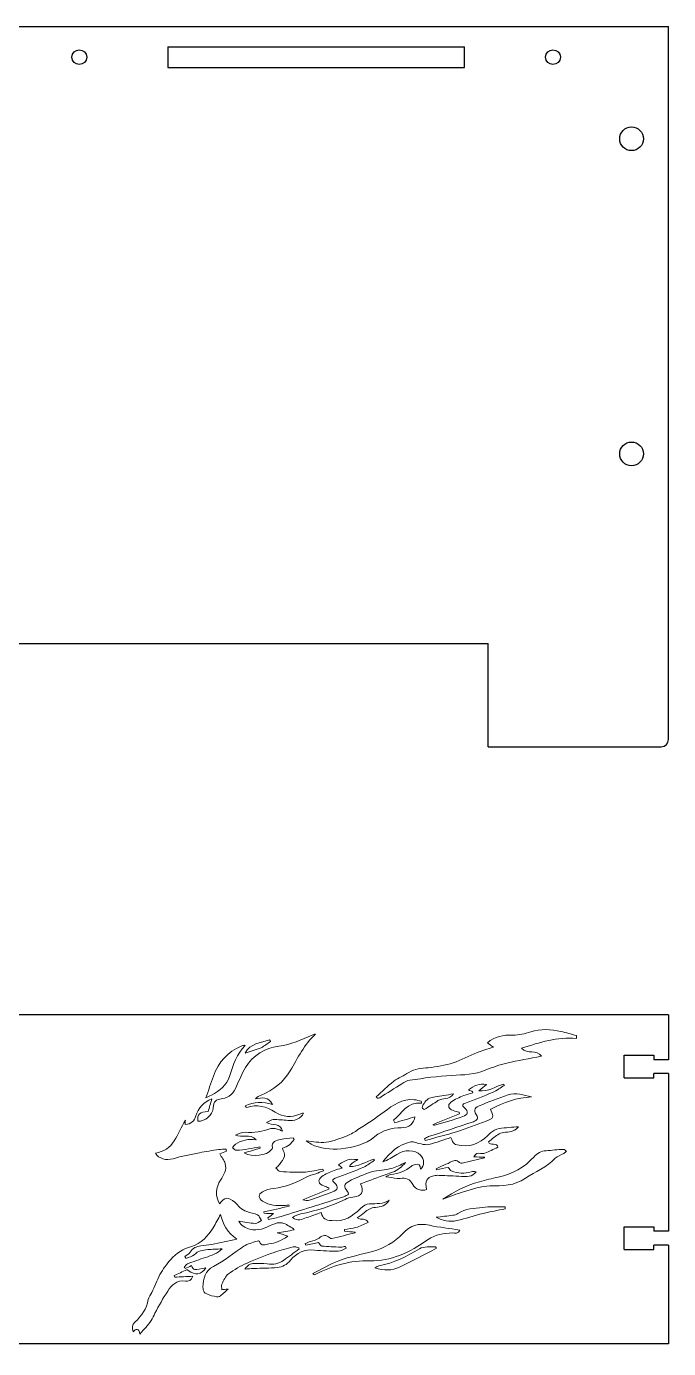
# Model space of a CAD drawing. Header units: millimetres. Extents: x -4 to 685, y -404 to 665.
# Drawn here: x 273.4 to 360.1, y -404 to -225.3 of the extents above; entities that cross this region are included whole.
import ezdxf

# ---------------------------------------------------------------- set-up
doc = ezdxf.new("R2010")
doc.units = ezdxf.units.MM
doc.layers.add('_U+56FE_U+5C42 1', color=7, linetype='Continuous')

# ---------------------------------------------------------------- blocks, each defined once
blk = doc.blocks.new('A$Ce2497502')
at = {"layer": '_U+56FE_U+5C42 1', "lineweight": 0}
for points, knots in [([(435.7, 311.5), (416.5, 313), (399.2, 306.3), (380.8, 300), (387, 293.5), (396.3, 299.9), (401.2, 292.5), (389.3, 289.8), (377.9, 287.5), (366.8, 284.4), (359.7, 282.5), (352.7, 280), (346, 276.9), (335.1, 271.8), (323.6, 271.2), (311.9, 270.3), (297.9, 269.1), (283.9, 266.5), (270, 264.1), (267.3, 263.7), (264.7, 261.8), (262.2, 260.2), (254.8, 255.3), (247.6, 250.3), (240.3, 245.4), (239.6, 245), (238.7, 245), (237.9, 244.8), (237.5, 245.3), (237.2, 245.7), (236.8, 246.2), (242.5, 251.7), (247.9, 257.5), (253.9, 262.5), (258.3, 266.2), (263.8, 268.4), (268.6, 271.7), (274.5, 275.7), (281.2, 276.3), (288, 277.2), (296.4, 278.3), (304.9, 280.1), (312.8, 282.9), (321.1, 285.9), (328.6, 290.7), (336.7, 294.2), (341.5, 296.4), (346.7, 297.8), (352.8, 299.9), (350.3, 301.6), (348.5, 302.8), (346.6, 304.1), (353.8, 311.1), (362.3, 312.7), (371.9, 312.8), (377.8, 312.8), (383.9, 314.7), (389.6, 316.8), (399.7, 320.5), (409.8, 319.7), (419.9, 318.1), (425.2, 317.2), (430.4, 315.7), (435.7, 314.5), (435.7, 313.5), (435.7, 312.5), (435.7, 311.5)], [0, 0, 0, 0, 1, 1, 1, 2, 2, 2, 3, 3, 3, 4, 4, 4, 5, 5, 5, 6, 6, 6, 7, 7, 7, 8, 8, 8, 9, 9, 9, 10, 10, 10, 11, 11, 11, 12, 12, 12, 13, 13, 13, 14, 14, 14, 15, 15, 15, 16, 16, 16, 17, 17, 17, 18, 18, 18, 19, 19, 19, 20, 20, 20, 21, 21, 21, 22, 22, 22, 22]), ([(224, 158.2), (226.5, 159.2), (228.8, 160.2), (231.1, 161.1), (239.3, 164.5), (247.5, 167.9), (255.7, 171.2), (260.9, 173.2), (264.8, 176.5), (268.5, 181.4), (263.4, 178.9), (259.4, 176.1), (254.9, 174.9), (248.3, 172.9), (241.2, 172.8), (234.7, 170.6), (226.9, 167.9), (219.3, 164.4), (212.2, 160.4), (207.1, 157.5), (207.2, 154.8), (211, 150.6), (213, 148.4), (212.4, 147.1), (210.1, 146), (208.5, 145.2), (206.9, 144.4), (205.2, 143.8), (185.3, 136.8), (165.5, 129.7), (145.6, 122.9), (141.4, 121.4), (137, 120.6), (132.7, 119.5), (132.5, 120), (132.3, 120.5), (132, 121), (134, 122.5), (135.9, 124), (137.6, 125.4), (134.6, 125.4), (131.4, 125.4), (128.2, 125.4), (128.1, 125.9), (128, 126.5), (128, 127), (136.4, 129.1), (144.8, 131.2), (153.2, 133.3), (153.1, 133.8), (152.9, 134.3), (152.8, 134.7), (151.3, 134.5), (149.9, 134.1), (148.4, 133.9), (140.8, 133.4), (133.1, 133.4), (126.2, 137.6), (121.7, 140.3), (121.4, 144.2), (125.9, 146.9), (129.2, 148.9), (133.2, 150.3), (137, 150.8), (148.8, 152.3), (159.2, 157.1), (169.2, 163.1), (172.2, 164.8), (175.6, 165.6), (178.8, 166.9), (181.3, 167.9), (183.8, 169), (186.3, 170.1), (186, 170.7), (185.8, 171.3), (185.6, 171.9), (179.8, 170.6), (174.1, 168.7), (168.3, 168.2), (159.9, 167.4), (151.5, 167.6), (143.1, 167.8), (141.6, 167.8), (140.1, 169.9), (138.6, 171.1), (139.7, 172.4), (141, 173.5), (141.9, 175), (143.7, 177.7), (146.1, 180.4), (146.7, 183.5), (147.2, 185.7), (145.4, 188.4), (144.5, 191.3), (146.8, 192.5), (149.3, 193.5), (151.3, 195), (153.2, 196.5), (154.4, 198.7), (155.9, 200.6), (155.5, 201.1), (155.1, 201.7), (154.8, 202.2), (150.6, 201.6), (146.3, 201.3), (142.2, 200.2), (138, 199), (133.1, 197.9), (134.3, 191.5), (134.5, 190.8), (133.8, 189.9), (133.3, 189.3), (129.3, 183.7), (114, 180.7), (106.2, 185.3), (112.2, 187.4), (117.1, 189), (122, 190.7), (121.9, 191.1), (121.9, 191.5), (121.8, 191.9), (118, 191.1), (114.1, 190.2), (110.3, 189.5), (106.3, 188.8), (102.3, 187.9), (98.2, 187.7), (97, 187.6), (95.6, 189.3), (94.3, 190.1), (95.2, 191.4), (96, 193), (97.2, 193.8), (103.2, 198), (109.8, 200), (117.8, 198.9), (111.3, 205.6), (103.5, 200.1), (96.8, 202.8), (99.9, 204.6), (103.2, 206.3), (106.3, 206.1), (115.4, 205.5), (123.7, 207.5), (132.1, 210.7), (134.5, 211.6), (137.9, 210.3), (140.8, 209.8), (141.8, 209.7), (142.6, 209), (143.9, 208.4), (141.7, 216.8), (133.8, 213.6), (127.5, 216.7), (130.6, 218.2), (132.4, 219.8), (134.2, 219.8), (139.1, 220), (144, 219.8), (148.9, 219.4), (155.2, 218.7), (161.8, 221.8), (164.5, 227.2), (164.4, 227.3), (164.2, 227.4), (164.1, 227.4), (163, 227), (161.9, 226.8), (160.8, 226.3), (152.2, 222.2), (144.3, 222.6), (135.7, 227.4), (127, 232.4), (117.3, 235.2), (107.1, 231.1), (107, 231.1), (106.7, 231.5), (105.4, 232.8), (114.5, 236.9), (123.2, 237.7), (132.8, 234.9), (128.6, 243.2), (122.1, 241.3), (115.5, 240.1), (117.4, 241.9), (119.2, 243), (121.2, 243.9), (133.3, 249.5), (143.3, 257.8), (149.6, 269.5), (156.8, 282.6), (162.8, 296.3), (173.6, 307.1), (172.3, 307), (171.3, 306.5), (170.3, 306), (159.7, 301), (149.4, 295.4), (137.4, 293.7), (122.9, 291.6), (111.9, 283.6), (104.6, 271.1), (101.1, 265.1), (98.8, 258.5), (96.3, 252), (93.8, 245.3), (89.6, 240.4), (82.4, 239.1), (75.4, 237.8), (73.8, 236.5), (73.6, 229.4), (73.3, 222.5), (65.6, 215.4), (58.6, 215.6), (57.6, 222.8), (60.1, 225.3), (68.6, 225.6), (69.6, 229.8), (70.7, 233.9), (71.9, 238.6), (63.6, 234.8), (58.7, 229), (56.4, 220.8), (55, 215.8), (52.1, 212.4), (46, 212), (46, 213.5), (46, 214.8), (46, 216.1), (41.9, 209.3), (39.3, 202), (35.6, 195.2), (31.7, 188.2), (25.3, 183.7), (17.2, 182), (20.5, 176.4), (28.4, 174.9), (35, 177.1), (43.6, 179.9), (52.5, 181.9), (61.3, 184), (67.7, 185.5), (74.1, 186.7), (80.6, 187.9), (83, 188.3), (85.5, 188.2), (88, 188.4), (88, 187.8), (88.1, 187.2), (88.2, 186.5), (86, 185.5), (83.9, 184.5), (81.7, 183.5), (83.7, 180.2), (86.2, 177.4), (87.4, 174.1), (89.7, 167.8), (86.4, 162.5), (83.3, 157.3), (78.7, 149.4), (78.4, 141.5), (83.2, 133.3), (88, 140.7), (91.5, 141.1), (98.4, 135.5), (100.3, 133.9), (101.8, 131.8), (103.8, 130.4), (105.9, 128.9), (108.3, 127.5), (110.8, 126.6), (114.4, 125.4), (118.4, 125.2), (121.8, 123.7), (123.5, 122.8), (124.4, 120), (125.7, 118.1), (123.6, 117), (121.6, 114.9), (119.6, 114.9), (114.1, 115), (108.6, 116), (103.2, 116.6), (105.4, 112.5), (109.5, 110.3), (114.2, 109.1), (122.7, 107), (129.7, 110.6), (136.9, 114.3), (139.8, 115.8), (143.6, 117), (146.6, 116.4), (150.7, 115.6), (154.4, 112.8), (158.3, 110.9), (158.5, 110.5), (158.6, 110.1), (158.8, 109.7), (153.3, 108.6), (147.8, 107.4), (142, 106.3), (145.3, 105.4), (148.4, 104.6), (152.7, 103.4), (146.5, 98.2), (140.4, 95.8), (134, 94.8), (130.8, 94.3), (126.4, 91.4), (124.4, 97.1), (124.3, 97.4), (122.7, 97.6), (122.1, 97.3), (117.6, 95.5), (112.8, 94.3), (109, 91.6), (99, 84.6), (90, 76.2), (79.1, 70.3), (71, 65.8), (69.6, 57.6), (69.4, 49.3), (69.3, 47.5), (70.1, 45.7), (70.9, 44.1), (72, 42.1), (84.4, 38.9), (86.2, 40.3), (89, 42.5), (91.5, 45.1), (94.8, 48.1), (91.8, 47.7), (90.1, 47.5), (88.4, 47.3), (88.4, 49.2), (87.7, 51.3), (88.3, 52.9), (90, 56.6), (91.5, 61), (94.4, 63.3), (100, 67.9), (106.3, 71.7), (112.8, 74.9), (121.5, 79.2), (130.5, 82.9), (139.6, 86.5), (145.8, 89), (152.3, 90.9), (158.7, 92.7), (160.3, 93.2), (162.3, 92.4), (164.1, 92.1), (164.2, 91.7), (164.4, 91.2), (164.5, 90.8), (159.5, 86.8), (154.5, 82.8), (149.4, 78.8), (144.6, 75.1), (139.1, 74), (133, 74.7), (128.8, 75.2), (124.4, 74.9), (120.1, 74.8), (115.8, 74.7), (113, 72.3), (110.8, 68.8), (114, 69.1), (116.9, 69.5), (119.8, 69.7), (127.7, 70.3), (135.7, 70.4), (143.5, 71.5), (148.5, 72.2), (152.9, 74.6), (156.3, 79.2), (162.1, 87), (170.1, 90.8), (180.1, 90.2), (188, 89.8), (196, 89.6), (204, 89.9), (206.6, 90), (209.1, 92.1), (211.7, 93.3), (211.5, 93.9), (211.2, 94.5), (211, 95), (209.4, 94.7), (207.9, 94.1), (206.3, 94.1), (199.9, 94.1), (193.6, 94.1), (187.2, 94.5), (186.2, 94.5), (185.4, 96.3), (183.8, 98), (180.1, 97.1), (175.6, 96), (171.1, 94.8), (170.9, 95.3), (170.7, 95.9), (170.5, 96.4), (172.2, 97.2), (174, 98), (175.7, 98.7), (178.6, 99.9), (182.1, 100.4), (184.2, 102.4), (188, 106), (191.2, 106.1), (195, 103), (195.5, 102.5), (196.5, 102.2), (197.2, 102.4), (204.8, 104.5), (212.5, 106.8), (220.1, 109), (220.1, 109.2), (220.2, 109.4), (220.2, 109.6), (216.7, 109.8), (213.1, 109.9), (209.6, 110.1), (209.5, 110.7), (209.5, 111.4), (209.4, 112), (213.2, 112.7), (217.2, 113.1), (220.8, 114.3), (224.9, 115.7), (228.7, 117.8), (232.9, 119.8), (231.2, 124.5), (225.8, 121.7), (221.9, 123.9), (224.5, 126.1), (226.7, 128), (228.9, 129.8), (232, 132.5), (235.1, 134.7), (239.7, 135.2), (245, 135.7), (250.3, 137.3), (253.3, 142.9), (247.3, 138.5), (240.6, 139.1), (233.8, 138.6), (230.7, 138.4), (227.1, 135.9), (224.8, 133.5), (217, 125.3), (208.6, 119.5), (196.6, 120.4), (189.4, 120.9), (188, 121.3), (185.3, 128.3), (180.5, 126.4), (175.8, 124.3), (171, 122.5), (166.5, 120.9), (161.9, 118.1), (156.9, 122.2), (159.6, 124), (162.3, 125.3), (165.2, 126), (180.4, 129.9), (195.1, 134.6), (209, 142.1), (211.4, 143.4), (214.1, 144.3), (216.8, 144.8), (226, 146.2), (228.2, 150), (224, 158.2)], [0, 0, 0, 0, 1, 1, 1, 2, 2, 2, 3, 3, 3, 4, 4, 4, 5, 5, 5, 6, 6, 6, 7, 7, 7, 8, 8, 8, 9, 9, 9, 10, 10, 10, 11, 11, 11, 12, 12, 12, 13, 13, 13, 14, 14, 14, 15, 15, 15, 16, 16, 16, 17, 17, 17, 18, 18, 18, 19, 19, 19, 20, 20, 20, 21, 21, 21, 22, 22, 22, 23, 23, 23, 24, 24, 24, 25, 25, 25, 26, 26, 26, 27, 27, 27, 28, 28, 28, 29, 29, 29, 30, 30, 30, 31, 31, 31, 32, 32, 32, 33, 33, 33, 34, 34, 34, 35, 35, 35, 36, 36, 36, 37, 37, 37, 38, 38, 38, 39, 39, 39, 40, 40, 40, 41, 41, 41, 42, 42, 42, 43, 43, 43, 44, 44, 44, 45, 45, 45, 46, 46, 46, 47, 47, 47, 48, 48, 48, 49, 49, 49, 50, 50, 50, 51, 51, 51, 52, 52, 52, 53, 53, 53, 54, 54, 54, 55, 55, 55, 56, 56, 56, 57, 57, 57, 58, 58, 58, 59, 59, 59, 60, 60, 60, 61, 61, 61, 62, 62, 62, 63, 63, 63, 64, 64, 64, 65, 65, 65, 66, 66, 66, 67, 67, 67, 68, 68, 68, 69, 69, 69, 70, 70, 70, 71, 71, 71, 72, 72, 72, 73, 73, 73, 74, 74, 74, 75, 75, 75, 76, 76, 76, 77, 77, 77, 78, 78, 78, 79, 79, 79, 80, 80, 80, 81, 81, 81, 82, 82, 82, 83, 83, 83, 84, 84, 84, 85, 85, 85, 86, 86, 86, 87, 87, 87, 88, 88, 88, 89, 89, 89, 90, 90, 90, 91, 91, 91, 92, 92, 92, 93, 93, 93, 94, 94, 94, 95, 95, 95, 96, 96, 96, 97, 97, 97, 98, 98, 98, 99, 99, 99, 100, 100, 100, 101, 101, 101, 102, 102, 102, 103, 103, 103, 104, 104, 104, 105, 105, 105, 106, 106, 106, 107, 107, 107, 108, 108, 108, 109, 109, 109, 110, 110, 110, 111, 111, 111, 112, 112, 112, 113, 113, 113, 114, 114, 114, 115, 115, 115, 116, 116, 116, 117, 117, 117, 118, 118, 118, 119, 119, 119, 120, 120, 120, 121, 121, 121, 122, 122, 122, 123, 123, 123, 124, 124, 124, 125, 125, 125, 126, 126, 126, 127, 127, 127, 128, 128, 128, 129, 129, 129, 130, 130, 130, 131, 131, 131, 132, 132, 132, 133, 133, 133, 134, 134, 134, 135, 135, 135, 136, 136, 136, 137, 137, 137, 138, 138, 138, 139, 139, 139, 140, 140, 140, 141, 141, 141, 142, 142, 142, 143, 143, 143, 144, 144, 144, 145, 145, 145, 146, 146, 146, 147, 147, 147, 148, 148, 148, 149, 149, 149, 150, 150, 150, 151, 151, 151, 152, 152, 152, 153, 153, 153, 154, 154, 154, 155, 155, 155, 156, 156, 156, 157, 157, 157, 158, 158, 158, 158]), ([(224, 158.2), (228.2, 150), (226, 146.2), (216.8, 144.8), (214.1, 144.3), (211.4, 143.4), (209, 142.1), (195.1, 134.6), (180.4, 129.9), (165.2, 126), (162.3, 125.3), (159.6, 124), (156.9, 122.2), (161.9, 118.1), (166.5, 120.9), (171, 122.5), (175.8, 124.3), (180.5, 126.4), (185.3, 128.3), (188, 121.3), (189.4, 120.9), (196.6, 120.4), (208.6, 119.5), (217, 125.3), (224.8, 133.5), (227.1, 135.9), (230.7, 138.4), (233.8, 138.6), (240.6, 139.1), (247.3, 138.5), (253.3, 142.9), (250.3, 137.3), (245, 135.7), (239.7, 135.2), (235.1, 134.7), (232, 132.5), (228.9, 129.8), (226.7, 128), (224.5, 126.1), (221.9, 123.9), (225.8, 121.7), (231.2, 124.5), (232.9, 119.8), (228.7, 117.8), (224.9, 115.7), (220.8, 114.3), (217.2, 113.1), (213.2, 112.7), (209.4, 112), (209.5, 111.4), (209.5, 110.7), (209.6, 110.1), (213.1, 109.9), (216.7, 109.8), (220.2, 109.6), (220.2, 109.4), (220.1, 109.2), (220.1, 109), (212.5, 106.8), (204.8, 104.5), (197.2, 102.4), (196.5, 102.2), (195.5, 102.5), (195, 103), (191.2, 106.1), (188, 106), (184.2, 102.4), (182.1, 100.4), (178.6, 99.9), (175.7, 98.7), (174, 98), (172.2, 97.2), (170.5, 96.4), (170.7, 95.9), (170.9, 95.3), (171.1, 94.8), (175.6, 96), (180.1, 97.1), (183.8, 98), (185.4, 96.3), (186.2, 94.5), (187.2, 94.5), (193.6, 94.1), (199.9, 94.1), (206.3, 94.1), (207.9, 94.1), (209.4, 94.7), (211, 95), (211.2, 94.5), (211.5, 93.9), (211.7, 93.3), (209.1, 92.1), (206.6, 90), (204, 89.9), (196, 89.6), (188, 89.8), (180.1, 90.2), (170.1, 90.8), (162.1, 87), (156.3, 79.2), (152.9, 74.6), (148.5, 72.2), (143.5, 71.5), (135.7, 70.4), (127.7, 70.3), (119.8, 69.7), (116.9, 69.5), (114, 69.1), (110.8, 68.8), (113, 72.3), (115.8, 74.7), (120.1, 74.8), (124.4, 74.9), (128.8, 75.2), (133, 74.7), (139.1, 74), (144.6, 75.1), (149.4, 78.8), (154.5, 82.8), (159.5, 86.8), (164.5, 90.8), (164.4, 91.2), (164.2, 91.7), (164.1, 92.1), (162.3, 92.4), (160.3, 93.2), (158.7, 92.7), (152.3, 90.9), (145.8, 89), (139.6, 86.5), (130.5, 82.9), (121.5, 79.2), (112.8, 74.9), (106.3, 71.7), (100, 67.9), (94.4, 63.3), (91.5, 61), (90, 56.6), (88.3, 52.9), (87.7, 51.3), (88.4, 49.2), (88.4, 47.3), (90.1, 47.5), (91.8, 47.7), (94.8, 48.1), (91.5, 45.1), (89, 42.5), (86.2, 40.3), (84.4, 38.9), (72, 42.1), (70.9, 44.1), (70.1, 45.7), (69.3, 47.5), (69.4, 49.3), (69.6, 57.6), (71, 65.8), (79.1, 70.3), (90, 76.2), (99, 84.6), (109, 91.6), (112.8, 94.3), (117.6, 95.5), (122.1, 97.3), (122.7, 97.6), (124.3, 97.4), (124.4, 97.1), (126.4, 91.4), (130.8, 94.3), (134, 94.8), (140.4, 95.8), (146.5, 98.2), (152.7, 103.4), (148.4, 104.6), (145.3, 105.4), (142, 106.3), (147.8, 107.4), (153.3, 108.6), (158.8, 109.7), (158.6, 110.1), (158.5, 110.5), (158.3, 110.9), (154.4, 112.8), (150.7, 115.6), (146.6, 116.4), (143.6, 117), (139.8, 115.8), (136.9, 114.3), (129.7, 110.6), (122.7, 107), (114.2, 109.1), (109.5, 110.3), (105.4, 112.5), (103.2, 116.6), (108.6, 116), (114.1, 115), (119.6, 114.9), (121.6, 114.9), (123.6, 117), (125.7, 118.1), (124.4, 120), (123.5, 122.8), (121.8, 123.7), (118.4, 125.2), (114.4, 125.4), (110.8, 126.6), (108.3, 127.5), (105.9, 128.9), (103.8, 130.4), (101.8, 131.8), (100.3, 133.9), (98.4, 135.5), (91.5, 141.1), (88, 140.7), (83.2, 133.3), (78.4, 141.5), (78.7, 149.4), (83.3, 157.3), (86.4, 162.5), (89.7, 167.8), (87.4, 174.1), (86.2, 177.4), (83.7, 180.2), (81.7, 183.5), (83.9, 184.5), (86, 185.5), (88.2, 186.5), (88.1, 187.2), (88, 187.8), (88, 188.4), (85.5, 188.2), (83, 188.3), (80.6, 187.9), (74.1, 186.7), (67.7, 185.5), (61.3, 184), (52.5, 181.9), (43.6, 179.9), (35, 177.1), (28.4, 174.9), (20.5, 176.4), (17.2, 182), (25.3, 183.7), (31.7, 188.2), (35.6, 195.2), (39.3, 202), (41.9, 209.3), (46, 216.1), (46, 214.8), (46, 213.5), (46, 212), (52.1, 212.4), (55, 215.8), (56.4, 220.8), (58.7, 229), (63.6, 234.8), (71.9, 238.6), (70.7, 233.9), (69.6, 229.8), (68.6, 225.6), (60.1, 225.3), (57.6, 222.8), (58.6, 215.6), (65.6, 215.4), (73.3, 222.5), (73.6, 229.4), (73.8, 236.5), (75.4, 237.8), (82.4, 239.1), (89.6, 240.4), (93.8, 245.3), (96.3, 252), (98.8, 258.5), (101.1, 265.1), (104.6, 271.1), (111.9, 283.6), (122.9, 291.6), (137.4, 293.7), (149.4, 295.4), (159.7, 301), (170.3, 306), (171.3, 306.5), (172.3, 307), (173.6, 307.1), (162.8, 296.3), (156.8, 282.6), (149.6, 269.5), (143.3, 257.8), (133.3, 249.5), (121.2, 243.9), (119.2, 243), (117.4, 241.9), (115.5, 240.1), (122.1, 241.3), (128.6, 243.2), (132.8, 234.9), (123.2, 237.7), (114.5, 236.9), (105.4, 232.8), (106.7, 231.5), (107, 231.1), (107.1, 231.1), (117.3, 235.2), (127, 232.4), (135.7, 227.4), (144.3, 222.6), (152.2, 222.2), (160.8, 226.3), (161.9, 226.8), (163, 227), (164.1, 227.4), (164.2, 227.4), (164.4, 227.3), (164.5, 227.2), (161.8, 221.8), (155.2, 218.7), (148.9, 219.4), (144, 219.8), (139.1, 220), (134.2, 219.8), (132.4, 219.8), (130.6, 218.2), (127.5, 216.7), (133.8, 213.6), (141.7, 216.8), (143.9, 208.4), (142.6, 209), (141.8, 209.7), (140.8, 209.8), (137.9, 210.3), (134.5, 211.6), (132.1, 210.7), (123.7, 207.5), (115.4, 205.5), (106.3, 206.1), (103.2, 206.3), (99.9, 204.6), (96.8, 202.8), (103.5, 200.1), (111.3, 205.6), (117.8, 198.9), (109.8, 200), (103.2, 198), (97.2, 193.8), (96, 193), (95.2, 191.4), (94.3, 190.1), (95.6, 189.3), (97, 187.6), (98.2, 187.7), (102.3, 187.9), (106.3, 188.8), (110.3, 189.5), (114.1, 190.2), (118, 191.1), (121.8, 191.9), (121.9, 191.5), (121.9, 191.1), (122, 190.7), (117.1, 189), (112.2, 187.4), (106.2, 185.3), (114, 180.7), (129.3, 183.7), (133.3, 189.3), (133.8, 189.9), (134.5, 190.8), (134.3, 191.5), (133.1, 197.9), (138, 199), (142.2, 200.2), (146.3, 201.3), (150.6, 201.6), (154.8, 202.2), (155.1, 201.7), (155.5, 201.1), (155.9, 200.6), (154.4, 198.7), (153.2, 196.5), (151.3, 195), (149.3, 193.5), (146.8, 192.5), (144.5, 191.3), (145.4, 188.4), (147.2, 185.7), (146.7, 183.5), (146.1, 180.4), (143.7, 177.7), (141.9, 175), (141, 173.5), (139.7, 172.4), (138.6, 171.1), (140.1, 169.9), (141.6, 167.8), (143.1, 167.8), (151.5, 167.6), (159.9, 167.4), (168.3, 168.2), (174.1, 168.7), (179.8, 170.6), (185.6, 171.9), (185.8, 171.3), (186, 170.7), (186.3, 170.1), (183.8, 169), (181.3, 167.9), (178.8, 166.9), (175.6, 165.6), (172.2, 164.8), (169.2, 163.1), (159.2, 157.1), (148.8, 152.3), (137, 150.8), (133.2, 150.3), (129.2, 148.9), (125.9, 146.9), (121.4, 144.2), (121.7, 140.3), (126.2, 137.6), (133.1, 133.4), (140.8, 133.4), (148.4, 133.9), (149.9, 134.1), (151.3, 134.5), (152.8, 134.7), (152.9, 134.3), (153.1, 133.8), (153.2, 133.3), (144.8, 131.2), (136.4, 129.1), (128, 127), (128, 126.5), (128.1, 125.9), (128.2, 125.4), (131.4, 125.4), (134.6, 125.4), (137.6, 125.4), (135.9, 124), (134, 122.5), (132, 121), (132.3, 120.5), (132.5, 120), (132.7, 119.5), (137, 120.6), (141.4, 121.4), (145.6, 122.9), (165.5, 129.7), (185.3, 136.8), (205.2, 143.8), (206.9, 144.4), (208.5, 145.2), (210.1, 146), (212.4, 147.1), (213, 148.4), (211, 150.6), (207.2, 154.8), (207.1, 157.5), (212.2, 160.4), (219.3, 164.4), (226.9, 167.9), (234.7, 170.6), (241.2, 172.8), (248.3, 172.9), (254.9, 174.9), (259.4, 176.1), (263.4, 178.9), (268.5, 181.4), (264.8, 176.5), (260.9, 173.2), (255.7, 171.2), (247.5, 167.9), (239.3, 164.5), (231.1, 161.1), (228.8, 160.2), (226.5, 159.2), (224, 158.2)], [0, 0, 0, 0, 1, 1, 1, 2, 2, 2, 3, 3, 3, 4, 4, 4, 5, 5, 5, 6, 6, 6, 7, 7, 7, 8, 8, 8, 9, 9, 9, 10, 10, 10, 11, 11, 11, 12, 12, 12, 13, 13, 13, 14, 14, 14, 15, 15, 15, 16, 16, 16, 17, 17, 17, 18, 18, 18, 19, 19, 19, 20, 20, 20, 21, 21, 21, 22, 22, 22, 23, 23, 23, 24, 24, 24, 25, 25, 25, 26, 26, 26, 27, 27, 27, 28, 28, 28, 29, 29, 29, 30, 30, 30, 31, 31, 31, 32, 32, 32, 33, 33, 33, 34, 34, 34, 35, 35, 35, 36, 36, 36, 37, 37, 37, 38, 38, 38, 39, 39, 39, 40, 40, 40, 41, 41, 41, 42, 42, 42, 43, 43, 43, 44, 44, 44, 45, 45, 45, 46, 46, 46, 47, 47, 47, 48, 48, 48, 49, 49, 49, 50, 50, 50, 51, 51, 51, 52, 52, 52, 53, 53, 53, 54, 54, 54, 55, 55, 55, 56, 56, 56, 57, 57, 57, 58, 58, 58, 59, 59, 59, 60, 60, 60, 61, 61, 61, 62, 62, 62, 63, 63, 63, 64, 64, 64, 65, 65, 65, 66, 66, 66, 67, 67, 67, 68, 68, 68, 69, 69, 69, 70, 70, 70, 71, 71, 71, 72, 72, 72, 73, 73, 73, 74, 74, 74, 75, 75, 75, 76, 76, 76, 77, 77, 77, 78, 78, 78, 79, 79, 79, 80, 80, 80, 81, 81, 81, 82, 82, 82, 83, 83, 83, 84, 84, 84, 85, 85, 85, 86, 86, 86, 87, 87, 87, 88, 88, 88, 89, 89, 89, 90, 90, 90, 91, 91, 91, 92, 92, 92, 93, 93, 93, 94, 94, 94, 95, 95, 95, 96, 96, 96, 97, 97, 97, 98, 98, 98, 99, 99, 99, 100, 100, 100, 101, 101, 101, 102, 102, 102, 103, 103, 103, 104, 104, 104, 105, 105, 105, 106, 106, 106, 107, 107, 107, 108, 108, 108, 109, 109, 109, 110, 110, 110, 111, 111, 111, 112, 112, 112, 113, 113, 113, 114, 114, 114, 115, 115, 115, 116, 116, 116, 117, 117, 117, 118, 118, 118, 119, 119, 119, 120, 120, 120, 121, 121, 121, 122, 122, 122, 123, 123, 123, 124, 124, 124, 125, 125, 125, 126, 126, 126, 127, 127, 127, 128, 128, 128, 129, 129, 129, 130, 130, 130, 131, 131, 131, 132, 132, 132, 133, 133, 133, 134, 134, 134, 135, 135, 135, 136, 136, 136, 137, 137, 137, 138, 138, 138, 139, 139, 139, 140, 140, 140, 141, 141, 141, 142, 142, 142, 143, 143, 143, 144, 144, 144, 145, 145, 145, 146, 146, 146, 147, 147, 147, 148, 148, 148, 149, 149, 149, 150, 150, 150, 151, 151, 151, 152, 152, 152, 153, 153, 153, 154, 154, 154, 155, 155, 155, 156, 156, 156, 157, 157, 157, 158, 158, 158, 158]), ([(103.5, 293.2), (103, 293.3), (102.7, 293.5), (102.4, 293.5), (101.5, 293.2), (100.5, 292.9), (99.6, 292.5), (86, 286.2), (77.3, 275.6), (72.8, 261.5), (70.3, 254.1), (68.1, 246.6), (65.9, 239.5), (67.2, 240.2), (69.3, 241.1), (71.3, 242.2), (79.6, 246.9), (86.4, 252.7), (89.1, 262.5), (92.1, 273.4), (95.4, 284.4), (103.5, 293.2)], [0, 0, 0, 0, 1, 1, 1, 2, 2, 2, 3, 3, 3, 4, 4, 4, 5, 5, 5, 6, 6, 6, 7, 7, 7, 7]), ([(103.5, 293.2), (95.4, 284.4), (92.1, 273.4), (89.1, 262.5), (86.4, 252.7), (79.6, 246.9), (71.3, 242.2), (69.3, 241.1), (67.2, 240.2), (65.9, 239.5), (68.1, 246.6), (70.3, 254.1), (72.8, 261.5), (77.3, 275.6), (86, 286.2), (99.6, 292.5), (100.5, 292.9), (101.5, 293.2), (102.4, 293.5), (102.7, 293.5), (103, 293.3), (103.5, 293.2)], [0, 0, 0, 0, 1, 1, 1, 2, 2, 2, 3, 3, 3, 4, 4, 4, 5, 5, 5, 6, 6, 6, 7, 7, 7, 7]), ([(103.6, 285.5), (109.2, 287.6), (114.6, 289.2), (119.6, 291.6), (122.9, 293.3), (125.8, 296), (128.9, 298.2), (128.5, 298.8), (128.1, 299.3), (127.7, 299.9), (119.1, 296.2), (108.5, 295.8), (103.6, 285.5)], [0, 0, 0, 0, 1, 1, 1, 2, 2, 2, 3, 3, 3, 4, 4, 4, 4]), ([(103.6, 285.5), (108.5, 295.8), (119.1, 296.2), (127.7, 299.9), (128.1, 299.3), (128.5, 298.8), (128.9, 298.2), (125.8, 296), (122.9, 293.3), (119.6, 291.6), (114.6, 289.2), (109.2, 287.6), (103.6, 285.5)], [0, 0, 0, 0, 1, 1, 1, 2, 2, 2, 3, 3, 3, 4, 4, 4, 4]), ([(392.7, 251.4), (384.7, 253), (376.9, 255.8), (369, 252.6), (359.4, 248.7), (349.7, 245.1), (340.4, 240.5), (334.8, 237.7), (335.1, 235.3), (338.9, 230.1), (339.4, 229.4), (339.1, 227.2), (338.3, 226.4), (337.3, 225.3), (335.5, 224.7), (334, 224.1), (319.6, 218.7), (305.1, 213.4), (290.7, 208), (289.2, 207.5), (287.9, 206.5), (286.6, 205.8), (286.8, 205.2), (287.1, 204.6), (287.3, 204), (297.8, 207.3), (308.4, 210.3), (318.7, 213.9), (328.6, 217.4), (338.3, 221.6), (348.1, 225.5), (355.1, 228.3), (355.8, 230.1), (352.2, 236.6), (352, 237), (352.1, 237.5), (352.1, 237.6), (364.7, 245.1), (378, 250.2), (392.7, 251.4)], [0, 0, 0, 0, 1, 1, 1, 2, 2, 2, 3, 3, 3, 4, 4, 4, 5, 5, 5, 6, 6, 6, 7, 7, 7, 8, 8, 8, 9, 9, 9, 10, 10, 10, 11, 11, 11, 12, 12, 12, 13, 13, 13, 13]), ([(392.7, 251.4), (378, 250.2), (364.7, 245.1), (352.1, 237.6), (352.1, 237.5), (352, 237), (352.2, 236.6), (355.8, 230.1), (355.1, 228.3), (348.1, 225.5), (338.3, 221.6), (328.6, 217.4), (318.7, 213.9), (308.4, 210.3), (297.8, 207.3), (287.3, 204), (287.1, 204.6), (286.8, 205.2), (286.6, 205.8), (287.9, 206.5), (289.2, 207.5), (290.7, 208), (305.1, 213.4), (319.6, 218.7), (334, 224.1), (335.5, 224.7), (337.3, 225.3), (338.3, 226.4), (339.1, 227.2), (339.4, 229.4), (338.9, 230.1), (335.1, 235.3), (334.8, 237.7), (340.4, 240.5), (349.7, 245.1), (359.4, 248.7), (369, 252.6), (376.9, 255.8), (384.7, 253), (392.7, 251.4)], [0, 0, 0, 0, 1, 1, 1, 2, 2, 2, 3, 3, 3, 4, 4, 4, 5, 5, 5, 6, 6, 6, 7, 7, 7, 8, 8, 8, 9, 9, 9, 10, 10, 10, 11, 11, 11, 12, 12, 12, 13, 13, 13, 13]), ([(333.4, 254.6), (333.5, 254.2), (333.5, 253.8), (333.6, 253.4), (330.6, 252.4), (327.5, 251.8), (324.7, 250.5), (320.3, 248.4), (315.6, 246.4), (311.9, 243.3), (308.2, 240.2), (309.8, 236.2), (314.5, 235), (316.5, 234.5), (318.5, 234.1), (320.5, 233.7), (320.7, 233.1), (320.8, 232.6), (320.9, 232), (312.2, 228.1), (303.5, 224.2), (294.4, 220.1), (295.4, 219.9), (295.9, 219.6), (296.3, 219.7), (305.7, 222.8), (315.1, 225.7), (324.3, 229.3), (329.9, 231.4), (330.1, 234.2), (325.6, 238.3), (323, 240.7), (323.3, 241.7), (326.6, 243), (335.8, 246.7), (344.9, 250.6), (353.9, 254.9), (357.8, 256.7), (361.3, 259.7), (365, 262.1), (364.7, 262.5), (364.5, 262.9), (364.2, 263.3), (356.1, 261), (349.2, 254.7), (339.6, 255.8), (342.1, 258), (344.5, 260.1), (347.1, 262.3), (339.9, 263.9), (334.6, 260.5), (329, 256.4), (330.8, 255.6), (332.1, 255.1), (333.4, 254.6)], [0, 0, 0, 0, 1, 1, 1, 2, 2, 2, 3, 3, 3, 4, 4, 4, 5, 5, 5, 6, 6, 6, 7, 7, 7, 8, 8, 8, 9, 9, 9, 10, 10, 10, 11, 11, 11, 12, 12, 12, 13, 13, 13, 14, 14, 14, 15, 15, 15, 16, 16, 16, 17, 17, 17, 18, 18, 18, 18]), ([(333.4, 254.6), (332.1, 255.1), (330.8, 255.6), (329, 256.4), (334.6, 260.5), (339.9, 263.9), (347.1, 262.3), (344.5, 260.1), (342.1, 258), (339.6, 255.8), (349.2, 254.7), (356.1, 261), (364.2, 263.3), (364.5, 262.9), (364.7, 262.5), (365, 262.1), (361.3, 259.7), (357.8, 256.7), (353.9, 254.9), (344.9, 250.6), (335.8, 246.7), (326.6, 243), (323.3, 241.7), (323, 240.7), (325.6, 238.3), (330.1, 234.2), (329.9, 231.4), (324.3, 229.3), (315.1, 225.7), (305.7, 222.8), (296.3, 219.7), (295.9, 219.6), (295.4, 219.9), (294.4, 220.1), (303.5, 224.2), (312.2, 228.1), (320.9, 232), (320.8, 232.6), (320.7, 233.1), (320.5, 233.7), (318.5, 234.1), (316.5, 234.5), (314.5, 235), (309.8, 236.2), (308.2, 240.2), (311.9, 243.3), (315.6, 246.4), (320.3, 248.4), (324.7, 250.5), (327.5, 251.8), (330.6, 252.4), (333.6, 253.4), (333.5, 253.8), (333.5, 254.2), (333.4, 254.6)], [0, 0, 0, 0, 1, 1, 1, 2, 2, 2, 3, 3, 3, 4, 4, 4, 5, 5, 5, 6, 6, 6, 7, 7, 7, 8, 8, 8, 9, 9, 9, 10, 10, 10, 11, 11, 11, 12, 12, 12, 13, 13, 13, 14, 14, 14, 15, 15, 15, 16, 16, 16, 17, 17, 17, 18, 18, 18, 18]), ([(282.5, 241.5), (282.4, 242.1), (282.3, 242.7), (282.1, 243.3), (279.8, 243.7), (277.5, 244.5), (275.1, 244.6), (262.9, 245.2), (254, 238.6), (245.1, 231.3), (236.9, 224.6), (228.2, 218.7), (219.6, 212.6), (216.2, 210.2), (212.7, 207.8), (209, 206.2), (202.2, 203.3), (195.3, 200.1), (188.1, 198.9), (181.6, 197.9), (174.6, 199.2), (168, 199.5), (169.4, 198.7), (171.1, 197.5), (173, 196.6), (182.6, 191.9), (192.9, 191.6), (203.2, 192.8), (215.5, 194.3), (227.5, 198), (236.8, 206.2), (244.6, 213.2), (253.3, 215.5), (263, 215.9), (270.4, 216.1), (276, 221.1), (276.3, 227.4), (269.9, 225.3), (263.1, 223), (256.2, 220.8), (255.8, 221.6), (255.3, 222.5), (254.9, 223.3), (263.3, 230.3), (267.9, 242.5), (282.5, 241.5)], [0, 0, 0, 0, 1, 1, 1, 2, 2, 2, 3, 3, 3, 4, 4, 4, 5, 5, 5, 6, 6, 6, 7, 7, 7, 8, 8, 8, 9, 9, 9, 10, 10, 10, 11, 11, 11, 12, 12, 12, 13, 13, 13, 14, 14, 14, 15, 15, 15, 15]), ([(282.5, 241.5), (267.9, 242.5), (263.3, 230.3), (254.9, 223.3), (255.3, 222.5), (255.8, 221.6), (256.2, 220.8), (263.1, 223), (269.9, 225.3), (276.3, 227.4), (276, 221.1), (270.4, 216.1), (263, 215.9), (253.3, 215.5), (244.6, 213.2), (236.8, 206.2), (227.5, 198), (215.5, 194.3), (203.2, 192.8), (192.9, 191.6), (182.6, 191.9), (173, 196.6), (171.1, 197.5), (169.4, 198.7), (168, 199.5), (174.6, 199.2), (181.6, 197.9), (188.1, 198.9), (195.3, 200.1), (202.2, 203.3), (209, 206.2), (212.7, 207.8), (216.2, 210.2), (219.6, 212.6), (228.2, 218.7), (236.9, 224.6), (245.1, 231.3), (254, 238.6), (262.9, 245.2), (275.1, 244.6), (277.5, 244.5), (279.8, 243.7), (282.1, 243.3), (282.3, 242.7), (282.4, 242.1), (282.5, 241.5)], [0, 0, 0, 0, 1, 1, 1, 2, 2, 2, 3, 3, 3, 4, 4, 4, 5, 5, 5, 6, 6, 6, 7, 7, 7, 8, 8, 8, 9, 9, 9, 10, 10, 10, 11, 11, 11, 12, 12, 12, 13, 13, 13, 14, 14, 14, 15, 15, 15, 15]), ([(314.2, 251.8), (307.5, 250.4), (301.7, 249.1), (295.9, 248.1), (291.9, 247.3), (288.5, 246.6), (285.8, 242.4), (283.5, 238.9), (281.9, 237), (285.5, 235), (290.2, 238.3), (294.6, 241.3), (298.9, 244.5), (303.3, 247.7), (310.3, 245.2), (314.2, 251.8)], [0, 0, 0, 0, 1, 1, 1, 2, 2, 2, 3, 3, 3, 4, 4, 4, 5, 5, 5, 5]), ([(314.2, 251.8), (310.3, 245.2), (303.3, 247.7), (298.9, 244.5), (294.6, 241.3), (290.2, 238.3), (285.5, 235), (281.9, 237), (283.5, 238.9), (285.8, 242.4), (288.5, 246.6), (291.9, 247.3), (295.9, 248.1), (301.7, 249.1), (307.5, 250.4), (314.2, 251.8)], [0, 0, 0, 0, 1, 1, 1, 2, 2, 2, 3, 3, 3, 4, 4, 4, 5, 5, 5, 5]), ([(336.9, 189.3), (339.5, 193.4), (339.5, 193.3), (343.4, 192.8), (344.8, 192.7), (346.4, 192.9), (347.7, 193.4), (351.9, 195.3), (356.1, 197.4), (360.7, 199.7), (360, 205), (352.7, 200.3), (350.9, 204.8), (352.8, 206.3), (354.5, 207.8), (356.2, 209.3), (359.6, 212.2), (362.9, 214.7), (367.9, 215.1), (373.1, 215.4), (378.1, 217.3), (380.5, 221), (374.5, 220.3), (367.7, 219.8), (361.2, 218.5), (358.2, 217.9), (354.9, 216), (352.8, 213.8), (345, 205.2), (336.3, 199.2), (323.9, 200.2), (317, 200.8), (315.5, 201.3), (313.2, 208), (305.9, 205.3), (298.7, 202.4), (291.2, 200.1), (288.9, 199.4), (286, 200), (283.4, 200.4), (279.9, 200.8), (276.2, 202.8), (273, 202.1), (260.8, 199.4), (252.8, 190.6), (245.5, 181), (250.4, 183.3), (255.2, 185.8), (259.5, 189), (266.7, 194.4), (277.1, 194.7), (283.3, 189.1), (287.6, 185.3), (287.8, 178.2), (283.6, 175.2), (283.6, 179.2), (281.9, 180.6), (278.1, 179.6), (276.8, 179.2), (275.5, 178.7), (274.6, 177.8), (268.7, 172.4), (261.6, 170.2), (254, 168.7), (252.2, 168.4), (250.6, 167), (249.1, 166.3), (253.2, 165.8), (256.9, 165.3), (260.6, 164.9), (261.5, 164.8), (262.6, 164.8), (263.5, 165), (269.2, 166.1), (273.4, 164.9), (276.5, 159.4), (279.2, 154.5), (285.6, 152.8), (290.5, 154.8), (288.2, 163.3), (289.9, 166.8), (297.3, 168.8), (299.1, 169.3), (300.9, 169.6), (302.7, 169.5), (310.2, 169.5), (317.6, 169.3), (325.1, 169.2), (330.3, 169.1), (335.7, 168.8), (339.6, 174.3), (338.3, 174.5), (337.6, 174.8), (337, 174.7), (336.2, 174.6), (335.4, 174.5), (334.7, 174.2), (328, 171.6), (321.3, 172.2), (314.7, 174.4), (313.6, 174.7), (312.9, 176.3), (311.5, 177.8), (308.1, 177), (303.9, 175.9), (299.7, 174.9), (299.6, 175.3), (299.4, 175.7), (299.3, 176.1), (301.1, 177), (303, 177.9), (304.8, 178.8), (307.6, 180.2), (310.6, 181.4), (313.2, 183), (316.4, 185.1), (319.4, 186.1), (322.6, 183.1), (323.2, 182.5), (324.4, 182.2), (325.2, 182.4), (332.7, 184.5), (340.1, 186.6), (347.6, 188.8), (347.6, 188.9), (347.6, 189.1), (347.6, 189.3), (344.1, 189.3), (340.6, 189.3), (336.9, 189.3)], [0, 0, 0, 0, 1, 1, 1, 2, 2, 2, 3, 3, 3, 4, 4, 4, 5, 5, 5, 6, 6, 6, 7, 7, 7, 8, 8, 8, 9, 9, 9, 10, 10, 10, 11, 11, 11, 12, 12, 12, 13, 13, 13, 14, 14, 14, 15, 15, 15, 16, 16, 16, 17, 17, 17, 18, 18, 18, 19, 19, 19, 20, 20, 20, 21, 21, 21, 22, 22, 22, 23, 23, 23, 24, 24, 24, 25, 25, 25, 26, 26, 26, 27, 27, 27, 28, 28, 28, 29, 29, 29, 30, 30, 30, 31, 31, 31, 32, 32, 32, 33, 33, 33, 34, 34, 34, 35, 35, 35, 36, 36, 36, 37, 37, 37, 38, 38, 38, 39, 39, 39, 40, 40, 40, 41, 41, 41, 42, 42, 42, 43, 43, 43, 43]), ([(336.9, 189.3), (340.6, 189.3), (344.1, 189.3), (347.6, 189.3), (347.6, 189.1), (347.6, 188.9), (347.6, 188.8), (340.1, 186.6), (332.7, 184.5), (325.2, 182.4), (324.4, 182.2), (323.2, 182.5), (322.6, 183.1), (319.4, 186.1), (316.4, 185.1), (313.2, 183), (310.6, 181.4), (307.6, 180.2), (304.8, 178.8), (303, 177.9), (301.1, 177), (299.3, 176.1), (299.4, 175.7), (299.6, 175.3), (299.7, 174.9), (303.9, 175.9), (308.1, 177), (311.5, 177.8), (312.9, 176.3), (313.6, 174.7), (314.7, 174.4), (321.3, 172.2), (328, 171.6), (334.7, 174.2), (335.4, 174.5), (336.2, 174.6), (337, 174.7), (337.6, 174.8), (338.3, 174.5), (339.6, 174.3), (335.7, 168.8), (330.3, 169.1), (325.1, 169.2), (317.6, 169.3), (310.2, 169.5), (302.7, 169.5), (300.9, 169.6), (299.1, 169.3), (297.3, 168.8), (289.9, 166.8), (288.2, 163.3), (290.5, 154.8), (285.6, 152.8), (279.2, 154.5), (276.5, 159.4), (273.4, 164.9), (269.2, 166.1), (263.5, 165), (262.6, 164.8), (261.5, 164.8), (260.6, 164.9), (256.9, 165.3), (253.2, 165.8), (249.1, 166.3), (250.6, 167), (252.2, 168.4), (254, 168.7), (261.6, 170.2), (268.7, 172.4), (274.6, 177.8), (275.5, 178.7), (276.8, 179.2), (278.1, 179.6), (281.9, 180.6), (283.6, 179.2), (283.6, 175.2), (287.8, 178.2), (287.6, 185.3), (283.3, 189.1), (277.1, 194.7), (266.7, 194.4), (259.5, 189), (255.2, 185.8), (250.4, 183.3), (245.5, 181), (252.8, 190.6), (260.8, 199.4), (273, 202.1), (276.2, 202.8), (279.9, 200.8), (283.4, 200.4), (286, 200), (288.9, 199.4), (291.2, 200.1), (298.7, 202.4), (305.9, 205.3), (313.2, 208), (315.5, 201.3), (317, 200.8), (323.9, 200.2), (336.3, 199.2), (345, 205.2), (352.8, 213.8), (354.9, 216), (358.2, 217.9), (361.2, 218.5), (367.7, 219.8), (374.5, 220.3), (380.5, 221), (378.1, 217.3), (373.1, 215.4), (367.9, 215.1), (362.9, 214.7), (359.6, 212.2), (356.2, 209.3), (354.5, 207.8), (352.8, 206.3), (350.9, 204.8), (352.7, 200.3), (360, 205), (360.7, 199.7), (356.1, 197.4), (351.9, 195.3), (347.7, 193.4), (346.4, 192.9), (344.8, 192.7), (343.4, 192.8), (339.5, 193.3), (339.5, 193.4), (336.9, 189.3)], [0, 0, 0, 0, 1, 1, 1, 2, 2, 2, 3, 3, 3, 4, 4, 4, 5, 5, 5, 6, 6, 6, 7, 7, 7, 8, 8, 8, 9, 9, 9, 10, 10, 10, 11, 11, 11, 12, 12, 12, 13, 13, 13, 14, 14, 14, 15, 15, 15, 16, 16, 16, 17, 17, 17, 18, 18, 18, 19, 19, 19, 20, 20, 20, 21, 21, 21, 22, 22, 22, 23, 23, 23, 24, 24, 24, 25, 25, 25, 26, 26, 26, 27, 27, 27, 28, 28, 28, 29, 29, 29, 30, 30, 30, 31, 31, 31, 32, 32, 32, 33, 33, 33, 34, 34, 34, 35, 35, 35, 36, 36, 36, 37, 37, 37, 38, 38, 38, 39, 39, 39, 40, 40, 40, 41, 41, 41, 42, 42, 42, 43, 43, 43, 43]), ([(307.2, 145.7), (314.3, 148.6), (320.9, 151.7), (327.7, 153.9), (336.4, 156.7), (345.2, 160.3), (354, 160.6), (366.7, 161), (378.5, 161.6), (389.3, 169.5), (399, 176.6), (410.4, 181.3), (418.6, 190.6), (420.7, 192.9), (424.2, 194), (427, 195.7), (428, 196.4), (428.9, 197.2), (429.8, 197.9), (428.7, 198.6), (427.5, 199.9), (426.4, 199.8), (420.6, 199.4), (414.9, 198.5), (409.1, 197.9), (404.2, 197.4), (400.4, 195.1), (397.2, 191.4), (387.9, 180.3), (376.1, 173), (361.9, 169.7), (355.6, 168.2), (349.3, 166.6), (343.3, 164.5), (330.4, 160.1), (318.3, 154), (307.2, 145.7)], [0, 0, 0, 0, 1, 1, 1, 2, 2, 2, 3, 3, 3, 4, 4, 4, 5, 5, 5, 6, 6, 6, 7, 7, 7, 8, 8, 8, 9, 9, 9, 10, 10, 10, 11, 11, 11, 12, 12, 12, 12]), ([(307.2, 145.7), (318.3, 154), (330.4, 160.1), (343.3, 164.5), (349.3, 166.6), (355.6, 168.2), (361.9, 169.7), (376.1, 173), (387.9, 180.3), (397.2, 191.4), (400.4, 195.1), (404.2, 197.4), (409.1, 197.9), (414.9, 198.5), (420.6, 199.4), (426.4, 199.8), (427.5, 199.9), (428.7, 198.6), (429.8, 197.9), (428.9, 197.2), (428, 196.4), (427, 195.7), (424.2, 194), (420.7, 192.9), (418.6, 190.6), (410.4, 181.3), (399, 176.6), (389.3, 169.5), (378.5, 161.6), (366.7, 161), (354, 160.6), (345.2, 160.3), (336.4, 156.7), (327.7, 153.9), (320.9, 151.7), (314.3, 148.6), (307.2, 145.7)], [0, 0, 0, 0, 1, 1, 1, 2, 2, 2, 3, 3, 3, 4, 4, 4, 5, 5, 5, 6, 6, 6, 7, 7, 7, 8, 8, 8, 9, 9, 9, 10, 10, 10, 11, 11, 11, 12, 12, 12, 12]), ([(237.2, 182.4), (236.9, 182.8), (236.6, 183.1), (236.4, 183.4), (228.3, 181), (221.4, 174.9), (212.3, 175.4), (213.2, 177.2), (214.4, 178.5), (215.8, 179.5), (217.1, 180.5), (218.5, 181.3), (220.4, 182.5), (210.6, 183), (210.3, 182.9), (201.3, 176.6), (202.3, 175.8), (203.3, 175), (205.1, 173.5), (201.8, 172.4), (199.3, 171.8), (197, 170.7), (192.8, 168.8), (188.4, 167.1), (184.9, 164.3), (180.3, 160.7), (181.7, 156.5), (187.3, 154.9), (189, 154.4), (190.6, 153.7), (192.3, 153.1), (192.3, 152.7), (192.3, 152.2), (192.3, 151.7), (183.7, 147.9), (175.2, 144.1), (166.6, 140.4), (169, 139.9), (171.4, 139.5), (173.5, 140.2), (180.9, 142.9), (188.3, 145.8), (195.6, 148.9), (202, 151.7), (202.4, 154), (197.5, 158.7), (195.1, 161), (195.4, 161.8), (198.5, 163), (208, 166.8), (217.5, 170.9), (226.7, 175.3), (230.5, 177.1), (233.8, 180), (237.2, 182.4)], [0, 0, 0, 0, 1, 1, 1, 2, 2, 2, 3, 3, 3, 4, 4, 4, 5, 5, 5, 6, 6, 6, 7, 7, 7, 8, 8, 8, 9, 9, 9, 10, 10, 10, 11, 11, 11, 12, 12, 12, 13, 13, 13, 14, 14, 14, 15, 15, 15, 16, 16, 16, 17, 17, 17, 18, 18, 18, 18]), ([(237.2, 182.4), (233.8, 180), (230.5, 177.1), (226.7, 175.3), (217.5, 170.9), (208, 166.8), (198.5, 163), (195.4, 161.8), (195.1, 161), (197.5, 158.7), (202.4, 154), (202, 151.7), (195.6, 148.9), (188.3, 145.8), (180.9, 142.9), (173.5, 140.2), (171.4, 139.5), (169, 139.9), (166.6, 140.4), (175.2, 144.1), (183.7, 147.9), (192.3, 151.7), (192.3, 152.2), (192.3, 152.7), (192.3, 153.1), (190.6, 153.7), (189, 154.4), (187.3, 154.9), (181.7, 156.5), (180.3, 160.7), (184.9, 164.3), (188.4, 167.1), (192.8, 168.8), (197, 170.7), (199.3, 171.8), (201.8, 172.4), (205.1, 173.5), (203.3, 175), (202.3, 175.8), (201.3, 176.6), (210.3, 182.9), (210.6, 183), (220.4, 182.5), (218.5, 181.3), (217.1, 180.5), (215.8, 179.5), (214.4, 178.5), (213.2, 177.2), (212.3, 175.4), (221.4, 174.9), (228.3, 181), (236.4, 183.4), (236.6, 183.1), (236.9, 182.8), (237.2, 182.4)], [0, 0, 0, 0, 1, 1, 1, 2, 2, 2, 3, 3, 3, 4, 4, 4, 5, 5, 5, 6, 6, 6, 7, 7, 7, 8, 8, 8, 9, 9, 9, 10, 10, 10, 11, 11, 11, 12, 12, 12, 13, 13, 13, 14, 14, 14, 15, 15, 15, 16, 16, 16, 17, 17, 17, 18, 18, 18, 18]), ([(370, 138.1), (370, 138.7), (370, 139.4), (370.1, 140), (366, 140), (361.8, 140.1), (357.7, 139.9), (354.2, 139.8), (350.8, 139.4), (347.4, 138.8), (338.9, 137.4), (330, 137.7), (322.8, 131.8), (321.4, 130.7), (319.5, 130.2), (317.8, 129.9), (312.3, 128.9), (306.8, 128.2), (301, 127.3), (307.7, 124.4), (314.7, 122.9), (321.8, 124.7), (330.7, 126.9), (339.2, 130.3), (348, 132.8), (355.2, 134.8), (362.6, 136.4), (370, 138.1)], [0, 0, 0, 0, 1, 1, 1, 2, 2, 2, 3, 3, 3, 4, 4, 4, 5, 5, 5, 6, 6, 6, 7, 7, 7, 8, 8, 8, 9, 9, 9, 9]), ([(370, 138.1), (362.6, 136.4), (355.2, 134.8), (348, 132.8), (339.2, 130.3), (330.7, 126.9), (321.8, 124.7), (314.7, 122.9), (307.7, 124.4), (301, 127.3), (306.8, 128.2), (312.3, 128.9), (317.8, 129.9), (319.5, 130.2), (321.4, 130.7), (322.8, 131.8), (330, 137.7), (338.9, 137.4), (347.4, 138.8), (350.8, 139.4), (354.2, 139.8), (357.7, 139.9), (361.8, 140.1), (366, 140), (370.1, 140), (370, 139.4), (370, 138.7), (370, 138.1)], [0, 0, 0, 0, 1, 1, 1, 2, 2, 2, 3, 3, 3, 4, 4, 4, 5, 5, 5, 6, 6, 6, 7, 7, 7, 8, 8, 8, 9, 9, 9, 9]), ([(51.3, 77.4), (50.9, 78), (50.5, 78.6), (50.1, 79.2), (51.9, 80.7), (54.2, 82), (55.2, 83.9), (57.6, 88.2), (61.3, 89.8), (65.7, 90.5), (69.3, 91.1), (73, 91.5), (76.5, 92.3), (85, 94.3), (93.4, 96.5), (101.8, 98.6), (91.7, 104.4), (87.3, 113.5), (84.5, 122.7), (82.2, 118.3), (80.1, 113.6), (77.5, 109.1), (72.4, 100.6), (66.4, 92.7), (56.4, 89.7), (48, 87.2), (41.6, 82.2), (36.1, 75.9), (32.1, 71.2), (28.7, 65.8), (25.8, 60.3), (22.8, 54.4), (20.9, 48.1), (18.3, 42), (17.3, 39.6), (15, 37.4), (14.8, 35), (13.7, 25.5), (8.8, 18.3), (2.3, 11.8), (-0.4, 9.1), (-0.5, 5.9), (0.7, 2), (3.8, 5.1), (6.4, 6.3), (7.7, -0.1), (10.1, 2.9), (11.5, 5), (13.3, 6.8), (17.4, 11), (19.9, 16.4), (22.1, 21.3), (25.6, 29.1), (29.7, 36.6), (34.2, 43.9), (38, 50.1), (42.5, 55.8), (51.5, 54.6), (54.1, 54.3), (58.2, 55.2), (58.7, 59.8), (52.6, 59.3), (46.6, 58.8), (40.7, 58.3), (40.5, 58.8), (40.3, 59.3), (40.1, 59.9), (44.2, 61.9), (48.2, 64), (52.4, 66), (52.8, 66.2), (53.6, 65.8), (54.1, 65.5), (61.4, 60.5), (66.9, 61.5), (71.7, 68.8), (60.6, 65.6), (58.5, 65.8), (57.2, 70.4), (55.1, 69.4), (53, 68.3), (50.9, 67.3), (50.6, 67.7), (50.3, 68), (49.9, 68.4), (50.9, 69.7), (51.7, 71.5), (53, 72.1), (58.9, 74.6), (64.9, 76.8), (70.9, 79.1), (76.7, 81.3), (82.8, 83.2), (87.2, 88.3), (82.1, 87.9), (77.5, 87.5), (72.9, 87), (67.9, 86.5), (63.3, 85.5), (59.5, 81.5), (57.5, 79.4), (54.1, 78.7), (51.3, 77.4)], [0, 0, 0, 0, 1, 1, 1, 2, 2, 2, 3, 3, 3, 4, 4, 4, 5, 5, 5, 6, 6, 6, 7, 7, 7, 8, 8, 8, 9, 9, 9, 10, 10, 10, 11, 11, 11, 12, 12, 12, 13, 13, 13, 14, 14, 14, 15, 15, 15, 16, 16, 16, 17, 17, 17, 18, 18, 18, 19, 19, 19, 20, 20, 20, 21, 21, 21, 22, 22, 22, 23, 23, 23, 24, 24, 24, 25, 25, 25, 26, 26, 26, 27, 27, 27, 28, 28, 28, 29, 29, 29, 30, 30, 30, 31, 31, 31, 32, 32, 32, 33, 33, 33, 34, 34, 34, 34]), ([(51.3, 77.4), (54.1, 78.7), (57.5, 79.4), (59.5, 81.5), (63.3, 85.5), (67.9, 86.5), (72.9, 87), (77.5, 87.5), (82.1, 87.9), (87.2, 88.3), (82.8, 83.2), (76.7, 81.3), (70.9, 79.1), (64.9, 76.8), (58.9, 74.6), (53, 72.1), (51.7, 71.5), (50.9, 69.7), (49.9, 68.4), (50.3, 68), (50.6, 67.7), (50.9, 67.3), (53, 68.3), (55.1, 69.4), (57.2, 70.4), (58.5, 65.8), (60.6, 65.6), (71.7, 68.8), (66.9, 61.5), (61.4, 60.5), (54.1, 65.5), (53.6, 65.8), (52.8, 66.2), (52.4, 66), (48.2, 64), (44.2, 61.9), (40.1, 59.9), (40.3, 59.3), (40.5, 58.8), (40.7, 58.3), (46.6, 58.8), (52.6, 59.3), (58.7, 59.8), (58.2, 55.2), (54.1, 54.3), (51.5, 54.6), (42.5, 55.8), (38, 50.1), (34.2, 43.9), (29.7, 36.6), (25.6, 29.1), (22.1, 21.3), (19.9, 16.4), (17.4, 11), (13.3, 6.8), (11.5, 5), (10.1, 2.9), (7.7, -0.1), (6.4, 6.3), (3.8, 5.1), (0.7, 2), (-0.5, 5.9), (-0.4, 9.1), (2.3, 11.8), (8.8, 18.3), (13.7, 25.5), (14.8, 35), (15, 37.4), (17.3, 39.6), (18.3, 42), (20.9, 48.1), (22.8, 54.4), (25.8, 60.3), (28.7, 65.8), (32.1, 71.2), (36.1, 75.9), (41.6, 82.2), (48, 87.2), (56.4, 89.7), (66.4, 92.7), (72.4, 100.6), (77.5, 109.1), (80.1, 113.6), (82.2, 118.3), (84.5, 122.7), (87.3, 113.5), (91.7, 104.4), (101.8, 98.6), (93.4, 96.5), (85, 94.3), (76.5, 92.3), (73, 91.5), (69.3, 91.1), (65.7, 90.5), (61.3, 89.8), (57.6, 88.2), (55.2, 83.9), (54.2, 82), (51.9, 80.7), (50.1, 79.2), (50.5, 78.6), (50.9, 78), (51.3, 77.4)], [0, 0, 0, 0, 1, 1, 1, 2, 2, 2, 3, 3, 3, 4, 4, 4, 5, 5, 5, 6, 6, 6, 7, 7, 7, 8, 8, 8, 9, 9, 9, 10, 10, 10, 11, 11, 11, 12, 12, 12, 13, 13, 13, 14, 14, 14, 15, 15, 15, 16, 16, 16, 17, 17, 17, 18, 18, 18, 19, 19, 19, 20, 20, 20, 21, 21, 21, 22, 22, 22, 23, 23, 23, 24, 24, 24, 25, 25, 25, 26, 26, 26, 27, 27, 27, 28, 28, 28, 29, 29, 29, 30, 30, 30, 31, 31, 31, 32, 32, 32, 33, 33, 33, 34, 34, 34, 34]), ([(325.2, 115.3), (314.7, 116.5), (304.6, 117.2), (294.7, 119.1), (283.8, 121.1), (275.3, 118.4), (268.1, 109.9), (260.2, 100.6), (250, 94.6), (238.4, 90.9), (227.2, 87.4), (215.8, 84.8), (204.9, 80.4), (196, 76.8), (187.8, 71.3), (179.3, 66.6), (180.2, 65.4), (180.6, 65.4), (180.8, 65.5), (198.2, 74.9), (216.1, 81.4), (236.4, 81.3), (246.2, 81.3), (256.6, 84), (265.7, 87.8), (275.6, 91.9), (284.8, 98.3), (293.7, 104.6), (301.1, 110), (309.1, 111.6), (317.8, 112.1), (320.2, 112.3), (324.3, 111.1), (325.2, 115.3)], [0, 0, 0, 0, 1, 1, 1, 2, 2, 2, 3, 3, 3, 4, 4, 4, 5, 5, 5, 6, 6, 6, 7, 7, 7, 8, 8, 8, 9, 9, 9, 10, 10, 10, 11, 11, 11, 11]), ([(325.2, 115.3), (324.3, 111.1), (320.2, 112.3), (317.8, 112.1), (309.1, 111.6), (301.1, 110), (293.7, 104.6), (284.8, 98.3), (275.6, 91.9), (265.7, 87.8), (256.6, 84), (246.2, 81.3), (236.4, 81.3), (216.1, 81.4), (198.2, 74.9), (180.8, 65.5), (180.6, 65.4), (180.2, 65.4), (179.3, 66.6), (187.8, 71.3), (196, 76.8), (204.9, 80.4), (215.8, 84.8), (227.2, 87.4), (238.4, 90.9), (250, 94.6), (260.2, 100.6), (268.1, 109.9), (275.3, 118.4), (283.8, 121.1), (294.7, 119.1), (304.6, 117.2), (314.7, 116.5), (325.2, 115.3)], [0, 0, 0, 0, 1, 1, 1, 2, 2, 2, 3, 3, 3, 4, 4, 4, 5, 5, 5, 6, 6, 6, 7, 7, 7, 8, 8, 8, 9, 9, 9, 10, 10, 10, 11, 11, 11, 11]), ([(302.6, 96.2), (302.2, 96.7), (301.8, 97.6), (301.5, 97.6), (296.1, 97), (289.6, 97.9), (285.5, 95.2), (272.9, 86.9), (260.1, 79.9), (245.3, 76.7), (244.2, 76.4), (243.2, 75.5), (241.2, 74.4), (250.5, 71.9), (258.6, 72.2), (266, 76), (278.3, 82.3), (290.2, 89.4), (302.6, 96.2)], [0, 0, 0, 0, 1, 1, 1, 2, 2, 2, 3, 3, 3, 4, 4, 4, 5, 5, 5, 6, 6, 6, 6]), ([(302.6, 96.2), (290.2, 89.4), (278.3, 82.3), (266, 76), (258.6, 72.2), (250.5, 71.9), (241.2, 74.4), (243.2, 75.5), (244.2, 76.4), (245.3, 76.7), (260.1, 79.9), (272.9, 86.9), (285.5, 95.2), (289.6, 97.9), (296.1, 97), (301.5, 97.6), (301.8, 97.6), (302.2, 96.7), (302.6, 96.2)], [0, 0, 0, 0, 1, 1, 1, 2, 2, 2, 3, 3, 3, 4, 4, 4, 5, 5, 5, 6, 6, 6, 6])]:
    blk.add_open_spline(points, degree=3, knots=knots, dxfattribs=at)

msp = doc.modelspace()

# ---------------------------------------------------------------- linework, layer by layer
for p, q in [((74.68, -225.3), (360.13, -225.3)), ((99.05, -308.66), (335.75, -308.66)), ((335.75, -322.64), (359.13, -322.64)), ((360.13, -358.85), (74.68, -358.85)), ((360.13, -358.85), (360.13, -364.92)), ((360.13, -366.77), (360.13, -388.11)), ((360.13, -389.96), (360.13, -403.33)), ((360.13, -403.33), (74.68, -403.33))]:
    msp.add_line(p, q)
at = {"color": 0, "linetype": 'Continuous'}
msp.add_line((360.13, -321.64), (360.13, -225.3), dxfattribs=at)
at = {"color": 0}
for p, q in [((292.46, -228.07), (332.56, -228.07)), ((292.46, -228.07), (292.46, -230.84)), ((332.56, -230.84), (332.56, -228.07)), ((292.46, -230.84), (332.56, -230.84)), ((335.75, -322.64), (335.75, -308.66))]:
    msp.add_line(p, q, dxfattribs=at)
at = {"linetype": 'Continuous'}
for p, q in [((354.13, -367.39), (354.13, -364.3)), ((354.13, -364.3), (358.13, -364.3)), ((358.13, -364.3), (358.13, -364.92)), ((360.13, -364.92), (358.13, -364.92)), ((354.13, -367.39), (358.13, -367.39)), ((360.13, -366.77), (358.13, -366.77)), ((358.13, -367.39), (358.13, -366.77)), ((354.13, -390.58), (354.13, -387.49)), ((354.13, -387.49), (358.13, -387.49)), ((358.13, -387.49), (358.13, -388.11)), ((360.13, -388.11), (358.13, -388.11)), ((354.13, -390.58), (358.13, -390.58)), ((360.13, -389.96), (358.13, -389.96)), ((358.13, -390.58), (358.13, -389.96))]:
    msp.add_line(p, q, dxfattribs=at)
at = {"color": 0}
for centre, radius in [((280.51, -229.45), 1), ((344.51, -229.45), 1), ((355.13, -240.48), 1.6), ((355.13, -283.06), 1.6)]:
    msp.add_circle(centre, radius, dxfattribs=at)
msp.add_arc((359.13, -321.64), 1, 270, 0, dxfattribs=at)

# ---------------------------------------------------------------- block references
at = {"xscale": 0.1345230649875709, "yscale": 0.1345230649875709, "zscale": 0.1345230649875709, "rotation": 358.0477384082618}
msp.add_blockref('A$Ce2497502', (287.67, -401.95), dxfattribs=at)

doc.saveas('drawing.dxf')
